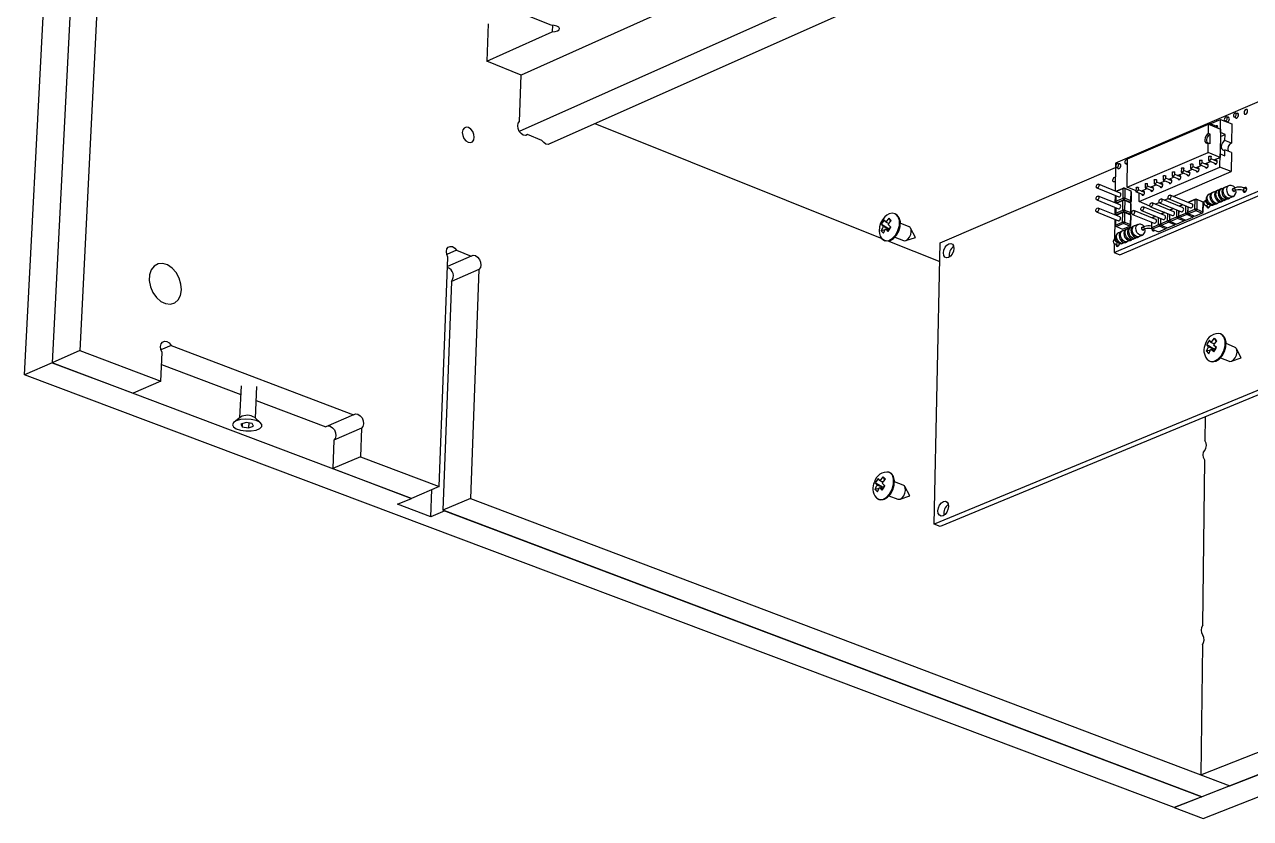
# Model space of a CAD drawing. Extents: x 0 to 155, y 0 to 209.
# Drawn here: x 49.81 to 90.74, y 79.81 to 106.31 of the extents above; entities that cross this region are included whole.
import ezdxf

# ---------------------------------------------------------------- set-up
doc = ezdxf.new("R2010")
doc.units = 0
doc.layers.get('0').update_dxf_attribs({"linetype": 'CONTINUOUS'})

msp = doc.modelspace()

# ---------------------------------------------------------------- linework, layer by layer
at = {"color": 7, "linetype": 'CONTINUOUS'}
for p, q in [((49.807, 94.613), (53.035, 156.292)), ((53.879, 156.294), (50.728, 95.022)), ((53.478, 131.614), (51.651, 95.432)), ((52.586, 131.163), (50.728, 95.022)), ((113.372, 125.713), (66.396, 104.619)), ((113.684, 123.858), (66.328, 102.743)), ((113.788, 122.97), (67.291, 102.307)), ((67.396, 106.286), (66.639, 106.592)), ((65.287, 106.33), (65.241, 105.082)), ((65.241, 105.082), (67.425, 106.066)), ((67.432, 106.285), (67.425, 106.066)), ((88.198, 80.172), (154.36, 106.145)), ((89.087, 81.266), (151.131, 105.699)), ((89.162, 79.81), (155.317, 105.699)), ((90.054, 80.9), (152.092, 105.254)), ((66.396, 104.619), (65.241, 105.082)), ((66.34, 103.075), (66.396, 104.619)), ((92.991, 104.582), (86.24, 101.683)), ((90.038, 103.185), (89.946, 103.223)), ((90.197, 103.226), (90.289, 103.187)), ((90.342, 103.316), (90.25, 103.354)), ((68.854, 103.002), (78.432, 99.171)), ((86.643, 101.825), (89.343, 102.985)), ((89.339, 102.67), (89.343, 102.985)), ((89.343, 102.985), (89.741, 102.82)), ((89.36, 102.977), (89.362, 102.978)), ((89.651, 102.89), (89.395, 102.996)), ((89.399, 102.994), (89.745, 103.143)), ((89.604, 102.926), (89.589, 102.916)), ((89.741, 102.82), (89.73, 101.875)), ((89.74, 102.702), (89.745, 103.143)), ((89.745, 103.143), (90.118, 102.989)), ((89.893, 103.095), (89.985, 103.057)), ((90.118, 102.989), (90.11, 102.351)), ((66.601, 102.634), (66.545, 102.609)), ((67.082, 102.443), (66.601, 102.634)), ((89.331, 102.039), (89.335, 102.354)), ((89.397, 102.329), (89.335, 102.354)), ((89.401, 102.644), (89.339, 102.67)), ((89.397, 102.329), (89.401, 102.644)), ((89.738, 102.571), (89.895, 102.638)), ((89.895, 102.638), (89.74, 102.702)), ((89.893, 102.441), (89.895, 102.638)), ((90.11, 102.351), (89.893, 102.441)), ((86.629, 100.883), (89.331, 102.039)), ((89.73, 101.875), (89.331, 102.039)), ((89.726, 101.551), (89.731, 101.993)), ((89.731, 101.993), (89.887, 101.929)), ((89.887, 101.929), (89.889, 102.126)), ((90.107, 102.036), (89.889, 102.126)), ((90.107, 102.036), (90.099, 101.398)), ((80.385, 99.024), (86.238, 101.536)), ((86.194, 98.703), (92.965, 101.577)), ((86.24, 101.683), (86.226, 100.755)), ((86.268, 101.539), (86.359, 101.501)), ((86.411, 101.629), (86.32, 101.667)), ((86.568, 101.668), (86.64, 101.638)), ((86.643, 101.786), (86.62, 101.796)), ((86.629, 100.883), (86.643, 101.825)), ((87.023, 100.398), (89.726, 101.551)), ((88.74, 101.638), (88.738, 101.507)), ((88.826, 101.563), (88.826, 101.637)), ((89.029, 101.48), (88.826, 101.564)), ((88.916, 101.527), (89.108, 101.609)), ((89.044, 101.768), (89.042, 101.637)), ((89.043, 101.635), (89.3, 101.53)), ((89.129, 101.693), (89.13, 101.767)), ((89.333, 101.61), (89.13, 101.694)), ((89.22, 101.657), (89.412, 101.739)), ((89.348, 101.898), (89.347, 101.767)), ((89.347, 101.765), (89.604, 101.66)), ((89.434, 101.823), (89.435, 101.897)), ((89.637, 101.74), (89.434, 101.824)), ((89.524, 101.787), (89.73, 101.875)), ((90.099, 101.398), (89.726, 101.551)), ((86.38, 98.627), (93.152, 101.5)), ((87.528, 101.119), (87.526, 100.988)), ((87.613, 101.045), (87.614, 101.118)), ((87.83, 101.249), (87.828, 101.118)), ((87.829, 101.117), (88.086, 101.011)), ((87.915, 101.174), (87.916, 101.248)), ((88.119, 101.092), (87.915, 101.175)), ((88.006, 101.138), (88.197, 101.22)), ((88.133, 101.378), (88.131, 101.247)), ((88.132, 101.246), (88.389, 101.141)), ((88.168, 100.574), (90.099, 101.398)), ((88.219, 101.303), (88.22, 101.377)), ((88.422, 101.221), (88.219, 101.304)), ((88.309, 101.267), (88.5, 101.349)), ((88.437, 101.508), (88.435, 101.377)), ((88.436, 101.376), (88.692, 101.27)), ((88.522, 101.433), (88.523, 101.507)), ((88.725, 101.351), (88.522, 101.434)), ((88.612, 101.397), (88.804, 101.479)), ((88.739, 101.505), (88.996, 101.4)), ((85.616, 100.854), (86.345, 100.557)), ((86.397, 100.685), (85.668, 100.982)), ((86.267, 100.738), (86.286, 100.754)), ((86.492, 100.83), (86.273, 100.736)), ((86.286, 100.754), (86.524, 100.856)), ((86.488, 100.514), (86.492, 100.83)), ((86.524, 100.856), (86.492, 100.83)), ((86.553, 100.83), (86.492, 100.83)), ((86.524, 100.856), (86.553, 100.83)), ((86.524, 100.856), (86.729, 100.773)), ((86.553, 100.83), (86.548, 100.514)), ((86.758, 100.746), (86.553, 100.83)), ((86.922, 100.763), (86.629, 100.883)), ((86.729, 100.773), (86.758, 100.746)), ((86.754, 100.431), (86.758, 100.746)), ((86.76, 100.721), (86.755, 100.405)), ((86.76, 100.721), (86.758, 100.746)), ((86.923, 100.861), (86.921, 100.73)), ((86.922, 100.729), (87.179, 100.624)), ((87.008, 100.786), (87.009, 100.86)), ((87.211, 100.704), (87.008, 100.787)), ((87.098, 100.75), (87.289, 100.832)), ((87.225, 100.99), (87.223, 100.859)), ((87.224, 100.858), (87.481, 100.753)), ((87.31, 100.915), (87.311, 100.989)), ((87.513, 100.833), (87.31, 100.916)), ((87.4, 100.879), (87.591, 100.961)), ((87.527, 100.987), (87.783, 100.882)), ((87.816, 100.962), (87.613, 101.045)), ((87.703, 101.009), (87.894, 101.09)), ((89.501, 100.713), (89.453, 100.693)), ((89.58, 100.737), (89.51, 100.708)), ((89.659, 100.781), (89.611, 100.76)), ((89.7, 100.788), (89.669, 100.775)), ((89.779, 100.832), (89.731, 100.811)), ((89.82, 100.839), (89.789, 100.826)), ((89.899, 100.883), (89.851, 100.862)), ((90.014, 100.922), (89.909, 100.877)), ((90.237, 100.857), (90.167, 100.827)), ((90.201, 100.747), (90.271, 100.777)), ((90.482, 100.776), (90.588, 100.733)), ((90.621, 100.813), (90.515, 100.857)), ((85.61, 100.455), (86.339, 100.158)), ((86.391, 100.286), (85.662, 100.583)), ((86.223, 100.607), (86.219, 100.356)), ((86.252, 100.595), (86.249, 100.412)), ((86.249, 100.412), (86.488, 100.514)), ((86.28, 100.361), (86.249, 100.412)), ((86.249, 100.412), (86.251, 100.387)), ((86.28, 100.361), (86.251, 100.387)), ((86.26, 100.339), (86.28, 100.356)), ((86.486, 100.431), (86.266, 100.337)), ((86.518, 100.462), (86.28, 100.361)), ((86.28, 100.356), (86.518, 100.458)), ((86.28, 100.361), (86.285, 100.358)), ((86.481, 100.115), (86.486, 100.431)), ((86.518, 100.458), (86.486, 100.431)), ((86.547, 100.431), (86.486, 100.431)), ((86.488, 100.514), (86.518, 100.462)), ((86.548, 100.514), (86.488, 100.514)), ((86.548, 100.514), (86.518, 100.462)), ((86.723, 100.379), (86.518, 100.462)), ((86.518, 100.458), (86.547, 100.431)), ((86.518, 100.458), (86.723, 100.374)), ((86.547, 100.431), (86.542, 100.115)), ((86.752, 100.347), (86.547, 100.431)), ((86.548, 100.514), (86.754, 100.431)), ((86.718, 100.376), (86.723, 100.379)), ((86.754, 100.431), (86.723, 100.379)), ((86.755, 100.405), (86.723, 100.379)), ((86.723, 100.374), (86.752, 100.347)), ((86.748, 100.032), (86.752, 100.347)), ((86.754, 100.322), (86.749, 100.006)), ((86.754, 100.322), (86.752, 100.347)), ((86.755, 100.405), (86.754, 100.431)), ((87.023, 100.398), (87.027, 100.686)), ((87.389, 100.248), (87.023, 100.398)), ((88.189, 100.059), (87.46, 100.357)), ((87.561, 100.316), (87.695, 100.373)), ((87.711, 100.357), (88.44, 100.06)), ((88.493, 100.188), (87.763, 100.486)), ((87.864, 100.445), (87.998, 100.502)), ((88.014, 100.487), (88.744, 100.189)), ((88.796, 100.318), (88.067, 100.616)), ((88.38, 100.258), (88.475, 100.299)), ((88.684, 100.388), (88.665, 100.371)), ((88.892, 100.463), (88.671, 100.369)), ((88.684, 100.388), (88.924, 100.49)), ((88.888, 100.146), (88.892, 100.463)), ((88.924, 100.49), (88.892, 100.463)), ((88.892, 100.463), (88.954, 100.463)), ((88.924, 100.49), (88.954, 100.463)), ((88.924, 100.49), (89.13, 100.406)), ((88.954, 100.463), (88.949, 100.146)), ((89.159, 100.379), (88.954, 100.463)), ((89.13, 100.406), (89.159, 100.379)), ((89.155, 100.062), (89.159, 100.379)), ((89.16, 100.354), (89.156, 100.036)), ((89.16, 100.354), (89.159, 100.379)), ((89.354, 100.315), (89.296, 100.339)), ((89.296, 100.339), (89.297, 100.338)), ((89.421, 100.67), (89.366, 100.647)), ((89.514, 100.295), (89.569, 100.318)), ((89.607, 100.325), (89.655, 100.345)), ((89.658, 100.356), (89.727, 100.385)), ((89.766, 100.392), (89.814, 100.413)), ((89.817, 100.423), (89.847, 100.436)), ((89.886, 100.443), (89.934, 100.464)), ((89.937, 100.474), (89.967, 100.487)), ((90.006, 100.494), (90.054, 100.515)), ((90.057, 100.525), (90.162, 100.57)), ((85.603, 100.055), (86.333, 99.759)), ((86.385, 99.887), (85.655, 100.183)), ((86.217, 100.208), (86.213, 99.957)), ((86.246, 100.196), (86.243, 100.014)), ((86.243, 100.014), (86.481, 100.115)), ((86.274, 99.962), (86.243, 100.014)), ((86.243, 100.014), (86.245, 99.988)), ((86.274, 99.962), (86.245, 99.988)), ((86.254, 99.94), (86.274, 99.957)), ((86.48, 100.032), (86.26, 99.938)), ((86.512, 100.063), (86.274, 99.962)), ((86.274, 99.957), (86.512, 100.059)), ((86.274, 99.962), (86.279, 99.959)), ((86.475, 99.716), (86.48, 100.032)), ((86.512, 100.059), (86.48, 100.032)), ((86.541, 100.032), (86.48, 100.032)), ((86.481, 100.115), (86.512, 100.063)), ((86.542, 100.115), (86.481, 100.115)), ((86.542, 100.115), (86.512, 100.063)), ((86.717, 99.98), (86.512, 100.063)), ((86.512, 100.059), (86.541, 100.032)), ((86.512, 100.059), (86.717, 99.975)), ((86.541, 100.032), (86.536, 99.716)), ((86.746, 99.948), (86.541, 100.032)), ((86.542, 100.115), (86.748, 100.032)), ((86.712, 99.977), (86.717, 99.98)), ((86.748, 100.032), (86.717, 99.98)), ((86.749, 100.006), (86.717, 99.98)), ((86.717, 99.975), (86.746, 99.948)), ((86.742, 99.633), (86.746, 99.948)), ((86.748, 99.923), (86.743, 99.607)), ((86.748, 99.923), (86.746, 99.948)), ((86.749, 100.006), (86.748, 100.032)), ((86.802, 99.97), (87.531, 99.673)), ((87.583, 99.802), (86.854, 100.099)), ((87.104, 100.099), (87.834, 99.802)), ((87.886, 99.931), (87.157, 100.228)), ((87.407, 100.228), (88.137, 99.931)), ((87.581, 99.905), (87.458, 99.853)), ((87.472, 99.872), (87.565, 99.911)), ((87.774, 100), (87.755, 99.984)), ((87.884, 100.034), (87.761, 99.982)), ((87.774, 100), (87.868, 100.04)), ((87.978, 99.759), (87.981, 99.994)), ((88.042, 99.97), (88.039, 99.759)), ((88.044, 99.969), (88.041, 99.786)), ((88.041, 99.786), (88.281, 99.888)), ((88.077, 100.129), (88.058, 100.113)), ((88.187, 100.163), (88.064, 100.111)), ((88.077, 100.129), (88.172, 100.17)), ((88.281, 99.888), (88.284, 100.124)), ((88.281, 99.888), (88.312, 99.835)), ((88.342, 99.888), (88.281, 99.888)), ((88.342, 99.888), (88.312, 99.835)), ((88.345, 100.099), (88.342, 99.888)), ((88.342, 99.888), (88.352, 99.884)), ((88.347, 100.098), (88.344, 99.915)), ((88.344, 99.915), (88.585, 100.017)), ((88.344, 99.915), (88.375, 99.862)), ((88.344, 99.915), (88.346, 99.889)), ((88.375, 99.862), (88.346, 99.889)), ((88.38, 100.258), (88.361, 100.242)), ((88.491, 100.292), (88.367, 100.24)), ((88.615, 99.964), (88.375, 99.862)), ((88.585, 100.017), (88.588, 100.253)), ((88.585, 100.017), (88.615, 99.964)), ((88.646, 100.017), (88.585, 100.017)), ((88.646, 100.017), (88.615, 99.964)), ((88.821, 99.881), (88.615, 99.964)), ((88.648, 100.228), (88.646, 100.017)), ((88.646, 100.017), (88.655, 100.013)), ((88.65, 100.227), (88.648, 100.044)), ((88.648, 100.044), (88.888, 100.146)), ((88.648, 100.044), (88.679, 99.991)), ((88.648, 100.044), (88.649, 100.018)), ((88.679, 99.991), (88.649, 100.018)), ((88.919, 100.094), (88.679, 99.991)), ((88.679, 99.991), (88.884, 99.908)), ((88.846, 99.923), (88.821, 99.881)), ((88.821, 99.881), (88.852, 99.907)), ((88.852, 99.921), (88.852, 99.907)), ((88.853, 99.92), (88.852, 99.907)), ((88.884, 99.908), (89.125, 100.01)), ((88.888, 100.146), (88.919, 100.094)), ((88.949, 100.146), (88.888, 100.146)), ((88.949, 100.146), (88.919, 100.094)), ((89.125, 100.01), (88.919, 100.094)), ((88.949, 100.146), (89.155, 100.062)), ((89.155, 100.062), (89.125, 100.01)), ((89.125, 100.01), (89.156, 100.036)), ((89.155, 100.062), (89.156, 100.036)), ((89.263, 100.258), (89.369, 100.215)), ((78.487, 99.571), (78.428, 99.644)), ((78.428, 99.644), (78.684, 99.491)), ((78.487, 99.571), (78.684, 99.491)), ((78.575, 99.712), (78.516, 99.786)), ((78.562, 99.489), (78.675, 99.444)), ((78.575, 99.712), (78.676, 99.845)), ((78.575, 99.712), (78.68, 99.67)), ((78.684, 99.491), (78.605, 99.472)), ((78.65, 99.631), (78.751, 99.763)), ((78.676, 99.845), (78.727, 99.732)), ((78.726, 99.558), (78.684, 99.491)), ((78.684, 99.491), (78.696, 99.478)), ((79.344, 99.557), (79.051, 99.674)), ((79.564, 99.203), (79.397, 99.507)), ((86.211, 99.808), (86.2, 99.135)), ((86.24, 99.797), (86.237, 99.614)), ((86.237, 99.614), (86.475, 99.716)), ((86.268, 99.562), (86.237, 99.614)), ((86.237, 99.614), (86.238, 99.589)), ((86.268, 99.562), (86.238, 99.589)), ((86.506, 99.664), (86.268, 99.562)), ((86.268, 99.562), (86.473, 99.479)), ((86.473, 99.479), (86.711, 99.581)), ((86.475, 99.716), (86.506, 99.664)), ((86.536, 99.716), (86.475, 99.716)), ((86.536, 99.716), (86.506, 99.664)), ((86.711, 99.581), (86.506, 99.664)), ((86.536, 99.716), (86.742, 99.633)), ((86.628, 99.491), (86.581, 99.471)), ((86.667, 99.498), (86.637, 99.485)), ((86.747, 99.541), (86.699, 99.521)), ((86.742, 99.633), (86.711, 99.581)), ((86.743, 99.607), (86.711, 99.581)), ((86.743, 99.607), (86.742, 99.633)), ((86.786, 99.549), (86.756, 99.536)), ((86.866, 99.592), (86.818, 99.572)), ((86.979, 99.631), (86.875, 99.586)), ((87.2, 99.565), (87.131, 99.536)), ((87.165, 99.456), (87.234, 99.486)), ((87.438, 99.711), (87.435, 99.528)), ((87.435, 99.528), (87.675, 99.63)), ((87.435, 99.528), (87.466, 99.476)), ((87.435, 99.528), (87.437, 99.503)), ((87.466, 99.476), (87.437, 99.503)), ((87.444, 99.485), (87.465, 99.477)), ((87.472, 99.872), (87.452, 99.855)), ((87.706, 99.578), (87.466, 99.476)), ((87.672, 99.393), (87.911, 99.494)), ((87.675, 99.63), (87.678, 99.865)), ((87.675, 99.63), (87.706, 99.578)), ((87.736, 99.63), (87.675, 99.63)), ((87.736, 99.63), (87.706, 99.578)), ((87.911, 99.494), (87.706, 99.578)), ((87.739, 99.841), (87.736, 99.63)), ((87.736, 99.63), (87.745, 99.626)), ((87.741, 99.84), (87.738, 99.657)), ((87.738, 99.657), (87.978, 99.759)), ((87.738, 99.657), (87.769, 99.605)), ((87.738, 99.657), (87.739, 99.632)), ((87.769, 99.605), (87.739, 99.632)), ((88.008, 99.707), (87.769, 99.605)), ((87.769, 99.605), (87.974, 99.521)), ((87.936, 99.537), (87.911, 99.494)), ((87.911, 99.494), (87.943, 99.521)), ((87.942, 99.534), (87.943, 99.521)), ((87.943, 99.534), (87.943, 99.521)), ((87.974, 99.521), (88.214, 99.623)), ((87.978, 99.759), (88.008, 99.707)), ((88.039, 99.759), (87.978, 99.759)), ((88.039, 99.759), (88.008, 99.707)), ((88.214, 99.623), (88.008, 99.707)), ((88.039, 99.759), (88.048, 99.755)), ((88.041, 99.786), (88.072, 99.733)), ((88.041, 99.786), (88.042, 99.76)), ((88.072, 99.733), (88.042, 99.76)), ((88.312, 99.835), (88.072, 99.733)), ((88.072, 99.733), (88.277, 99.65)), ((88.239, 99.665), (88.214, 99.623)), ((88.214, 99.623), (88.246, 99.65)), ((88.245, 99.663), (88.246, 99.65)), ((88.246, 99.663), (88.246, 99.65)), ((88.277, 99.65), (88.517, 99.752)), ((88.517, 99.752), (88.312, 99.835)), ((88.375, 99.862), (88.581, 99.779)), ((88.542, 99.794), (88.517, 99.752)), ((88.517, 99.752), (88.549, 99.779)), ((88.548, 99.792), (88.549, 99.779)), ((88.549, 99.791), (88.549, 99.779)), ((88.581, 99.779), (88.821, 99.881)), ((78.544, 99.457), (78.416, 99.426)), ((78.633, 99.09), (80.372, 98.395)), ((78.866, 99.214), (79.16, 99.097)), ((79.232, 99.096), (79.563, 99.201)), ((86.392, 99.381), (86.338, 99.358)), ((86.471, 99.424), (86.424, 99.404)), ((86.549, 99.448), (86.48, 99.418)), ((86.627, 99.068), (86.695, 99.097)), ((86.734, 99.104), (86.782, 99.125)), ((86.784, 99.135), (86.814, 99.148)), ((86.853, 99.155), (86.9, 99.175)), ((86.903, 99.186), (86.933, 99.198)), ((86.972, 99.205), (87.019, 99.226)), ((87.022, 99.236), (87.126, 99.28)), ((87.466, 99.476), (87.672, 99.393)), ((64.232, 98.774), (63.908, 98.631)), ((64.232, 98.774), (64.724, 98.582)), ((80.184, 89.633), (80.385, 99.024)), ((86.198, 98.995), (86.194, 98.703)), ((86.194, 98.703), (86.38, 98.627)), ((86.237, 98.972), (86.343, 98.93)), ((86.27, 99.053), (86.249, 99.064)), ((86.321, 99.032), (86.27, 99.053)), ((86.27, 99.053), (86.271, 99.052)), ((86.485, 99.008), (86.538, 99.031)), ((86.577, 99.038), (86.625, 99.058)), ((63.654, 90.89), (63.946, 98.542)), ((64.724, 98.582), (63.934, 98.235)), ((64.983, 98.137), (64.064, 97.733)), ((64.983, 98.137), (64.7, 90.494)), ((64.064, 97.733), (63.774, 90.1)), ((89.437, 95.699), (89.541, 95.835)), ((89.541, 95.835), (89.594, 95.715)), ((51.651, 95.432), (50.728, 95.022)), ((51.651, 95.432), (54.356, 94.409)), ((54.703, 95.601), (54.364, 95.451)), ((54.703, 95.601), (60.797, 93.283)), ((89.41, 95.439), (89.272, 95.405)), ((89.346, 95.553), (89.283, 95.63)), ((89.283, 95.63), (89.546, 95.473)), ((89.346, 95.553), (89.546, 95.473)), ((89.437, 95.699), (89.374, 95.775)), ((89.426, 95.469), (89.545, 95.421)), ((89.437, 95.699), (89.548, 95.654)), ((89.546, 95.473), (89.465, 95.453)), ((89.517, 95.614), (89.621, 95.75)), ((89.59, 95.544), (89.546, 95.473)), ((89.546, 95.473), (89.565, 95.453)), ((90.216, 95.543), (89.93, 95.658)), ((90.437, 95.182), (90.275, 95.487)), ((50.728, 95.022), (49.807, 94.613)), ((62.728, 90.494), (50.728, 95.022)), ((50.728, 95.022), (53.432, 94.001)), ((54.356, 94.409), (54.402, 95.365)), ((89.741, 95.185), (90.028, 95.07)), ((90.108, 95.07), (90.436, 95.179)), ((88.198, 80.172), (49.807, 94.613)), ((54.382, 94.964), (57.025, 93.962)), ((54.356, 94.409), (53.432, 94.001)), ((57.038, 94.244), (56.99, 93.184)), ((57.519, 93.165), (57.566, 94.225)), ((91.85, 94.458), (80.184, 89.633)), ((92.044, 94.381), (80.378, 89.558)), ((57.546, 93.764), (59.873, 92.882)), ((57.018, 93.205), (56.804, 93.042)), ((57.203, 93.029), (57.033, 92.975)), ((57.033, 92.975), (57.074, 92.885)), ((57.078, 92.99), (57.074, 92.885)), ((57.414, 92.993), (57.203, 93.029)), ((57.292, 93.014), (57.285, 92.849)), ((57.455, 92.903), (57.414, 92.993)), ((57.692, 93.01), (57.493, 93.188)), ((60.797, 93.283), (59.873, 92.882)), ((89.234, 93.219), (89.225, 92.419)), ((57.074, 92.885), (57.285, 92.849)), ((57.285, 92.849), (57.455, 92.903)), ((61.063, 92.834), (60.138, 92.434)), ((61.063, 92.834), (61.024, 91.885)), ((60.138, 92.434), (60.099, 91.486)), ((61.024, 91.885), (60.099, 91.486)), ((61.024, 91.885), (63.654, 90.89)), ((89.149, 86.262), (89.217, 91.768)), ((60.099, 91.486), (62.728, 90.494)), ((63.654, 90.89), (62.728, 90.494)), ((78.285, 90.939), (78.226, 91.015)), ((78.226, 91.015), (78.484, 90.862)), ((78.285, 90.939), (78.484, 90.862)), ((78.374, 91.082), (78.315, 91.158)), ((78.374, 91.082), (78.476, 91.215)), ((78.374, 91.082), (78.482, 91.04)), ((78.45, 90.997), (78.552, 91.131)), ((78.476, 91.215), (78.529, 91.101)), ((78.523, 90.924), (78.484, 90.862)), ((79.147, 90.935), (78.855, 91.048)), ((79.372, 90.581), (79.203, 90.884)), ((62.266, 90.297), (62.728, 90.494)), ((63.377, 89.878), (63.412, 90.787)), ((64.7, 90.494), (63.774, 90.1)), ((64.7, 90.494), (90.054, 80.9)), ((78.345, 90.827), (78.213, 90.794)), ((78.361, 90.855), (78.477, 90.81)), ((78.484, 90.862), (78.398, 90.84)), ((78.484, 90.862), (78.499, 90.846)), ((78.673, 90.581), (78.967, 90.468)), ((79.042, 90.468), (79.371, 90.578)), ((63.377, 89.878), (62.266, 90.297)), ((63.839, 90.075), (63.377, 89.878)), ((63.774, 90.1), (89.125, 80.536)), ((89.125, 80.536), (63.839, 90.075)), ((80.378, 89.558), (80.184, 89.633)), ((89.14, 85.607), (89.087, 81.266)), ((89.087, 81.266), (90.054, 80.9)), ((90.054, 80.9), (89.125, 80.536)), ((89.125, 80.536), (88.198, 80.172)), ((88.198, 80.172), (89.162, 79.81))]:
    msp.add_line(p, q, dxfattribs=at)
for points in [[(67.425, 106.066), (67.523, 106.074), (67.603, 106.098), (67.655, 106.134), (67.669, 106.176), (67.644, 106.218), (67.583, 106.254), (67.496, 106.278), (67.396, 106.286)], [(89.967, 103.18), (89.964, 103.202), (89.954, 103.218), (89.938, 103.225), (89.92, 103.222), (89.902, 103.209), (89.886, 103.189), (89.875, 103.164), (89.871, 103.138), (89.875, 103.116), (89.885, 103.1), (89.9, 103.093), (89.918, 103.096), (89.937, 103.109), (89.952, 103.129), (89.963, 103.154), (89.967, 103.18)], [(90.041, 103.159), (90.037, 103.187), (90.024, 103.207), (90.005, 103.216), (89.982, 103.212), (89.978, 103.21)], [(90.271, 103.31), (90.268, 103.333), (90.258, 103.349), (90.242, 103.356), (90.224, 103.352), (90.206, 103.34), (90.19, 103.319), (90.179, 103.295), (90.175, 103.269), (90.179, 103.247), (90.189, 103.231), (90.204, 103.224), (90.223, 103.227), (90.241, 103.239), (90.257, 103.26), (90.267, 103.285), (90.271, 103.31)], [(90.229, 103.212), (90.23, 103.21), (90.242, 103.19), (90.262, 103.181), (90.284, 103.185), (90.307, 103.201), (90.327, 103.226), (90.34, 103.258), (90.345, 103.29)], [(90.345, 103.29), (90.341, 103.318), (90.328, 103.338), (90.309, 103.346), (90.286, 103.342), (90.282, 103.34)], [(90.65, 103.42), (90.645, 103.448), (90.633, 103.468), (90.613, 103.477), (90.591, 103.473), (90.568, 103.457), (90.548, 103.432), (90.535, 103.401), (90.53, 103.369), (90.534, 103.341), (90.547, 103.321), (90.566, 103.312), (90.589, 103.316), (90.612, 103.332), (90.632, 103.357), (90.645, 103.388), (90.65, 103.42)], [(64.826, 102.544), (64.815, 102.643), (64.774, 102.739), (64.711, 102.818), (64.636, 102.867), (64.558, 102.879), (64.491, 102.852), (64.445, 102.79), (64.426, 102.703), (64.438, 102.603), (64.478, 102.507), (64.541, 102.429), (64.617, 102.38), (64.694, 102.368), (64.761, 102.395), (64.808, 102.457), (64.826, 102.544)], [(66.601, 102.634), (66.536, 102.608), (66.462, 102.62), (66.389, 102.667), (66.329, 102.743), (66.289, 102.835), (66.278, 102.931), (66.296, 103.015), (66.34, 103.075)], [(89.362, 102.974), (89.362, 102.977), (89.363, 102.984), (89.365, 102.99), (89.369, 102.994), (89.374, 102.997), (89.379, 102.999), (89.386, 102.998), (89.393, 102.997), (89.4, 102.993), (89.408, 102.988), (89.415, 102.982), (89.422, 102.975), (89.428, 102.967), (89.434, 102.958), (89.439, 102.949), (89.441, 102.944)], [(89.633, 103.095), (89.616, 103.091), (89.599, 103.08)], [(89.648, 102.859), (89.651, 102.883), (89.648, 102.906), (89.638, 102.922), (89.622, 102.929), (89.604, 102.926)], [(89.925, 103.082), (89.926, 103.08), (89.934, 103.065)], [(67.36, 102.338), (67.355, 102.333), (67.29, 102.307), (67.216, 102.319), (67.143, 102.366), (67.082, 102.443)], [(89.339, 102.67), (89.293, 102.638), (89.254, 102.587), (89.227, 102.525), (89.217, 102.461), (89.225, 102.404), (89.251, 102.364), (89.289, 102.347), (89.335, 102.354)], [(89.893, 102.441), (89.847, 102.409), (89.808, 102.359), (89.781, 102.296), (89.771, 102.232), (89.78, 102.176), (89.805, 102.136), (89.843, 102.118), (89.889, 102.126)], [(86.341, 101.623), (86.338, 101.645), (86.328, 101.661), (86.313, 101.668), (86.295, 101.665), (86.276, 101.653), (86.261, 101.633), (86.25, 101.608), (86.246, 101.582), (86.25, 101.56), (86.26, 101.544), (86.275, 101.537), (86.293, 101.54), (86.311, 101.553), (86.326, 101.573), (86.337, 101.598), (86.341, 101.623)], [(86.3, 101.526), (86.301, 101.524), (86.313, 101.504), (86.332, 101.495), (86.355, 101.499), (86.377, 101.515), (86.397, 101.54), (86.41, 101.571), (86.415, 101.603)], [(86.415, 101.603), (86.411, 101.631), (86.398, 101.651), (86.379, 101.659), (86.357, 101.656), (86.352, 101.653)], [(86.641, 101.752), (86.638, 101.774), (86.628, 101.79), (86.613, 101.797), (86.595, 101.794), (86.577, 101.782), (86.561, 101.762), (86.551, 101.737), (86.547, 101.711), (86.55, 101.689), (86.56, 101.673), (86.575, 101.666), (86.593, 101.669), (86.611, 101.682), (86.627, 101.702), (86.638, 101.727), (86.641, 101.752)], [(88.437, 101.508), (88.439, 101.514), (88.449, 101.52), (88.462, 101.524), (88.479, 101.525), (88.495, 101.524), (88.51, 101.52), (88.519, 101.514), (88.523, 101.507), (88.523, 101.507)], [(88.74, 101.638), (88.743, 101.644), (88.752, 101.65), (88.766, 101.654), (88.782, 101.655), (88.799, 101.654), (88.813, 101.65), (88.823, 101.644), (88.826, 101.637), (88.826, 101.637)], [(89.042, 101.637), (89.042, 101.636), (89.044, 101.635), (89.046, 101.635), (89.05, 101.636), (89.054, 101.638), (89.06, 101.641), (89.066, 101.644), (89.073, 101.648), (89.081, 101.652), (89.089, 101.657), (89.096, 101.662), (89.103, 101.668), (89.11, 101.673), (89.116, 101.677), (89.121, 101.682), (89.125, 101.686), (89.128, 101.689), (89.129, 101.692), (89.129, 101.693)], [(89.044, 101.768), (89.047, 101.774), (89.056, 101.78), (89.07, 101.784), (89.086, 101.785), (89.103, 101.784), (89.117, 101.78), (89.127, 101.774), (89.13, 101.767), (89.13, 101.767)], [(89.238, 101.556), (89.241, 101.54), (89.251, 101.524), (89.266, 101.517), (89.284, 101.52)], [(89.284, 101.52), (89.303, 101.532), (89.319, 101.553), (89.329, 101.578), (89.333, 101.603), (89.33, 101.626), (89.32, 101.642), (89.304, 101.649), (89.286, 101.646), (89.27, 101.636)], [(89.347, 101.767), (89.347, 101.766), (89.348, 101.765), (89.35, 101.765), (89.354, 101.766), (89.359, 101.768), (89.364, 101.771), (89.371, 101.774), (89.378, 101.778), (89.385, 101.783), (89.393, 101.787), (89.4, 101.792), (89.408, 101.798), (89.414, 101.803), (89.42, 101.808), (89.425, 101.812), (89.429, 101.816), (89.432, 101.819), (89.433, 101.822), (89.434, 101.823)], [(89.348, 101.898), (89.351, 101.904), (89.36, 101.91), (89.374, 101.914), (89.391, 101.915), (89.407, 101.914), (89.421, 101.91), (89.431, 101.904), (89.435, 101.897), (89.435, 101.897)], [(89.542, 101.685), (89.545, 101.67), (89.555, 101.654), (89.57, 101.647), (89.589, 101.65)], [(89.589, 101.65), (89.607, 101.662), (89.623, 101.683), (89.633, 101.708), (89.637, 101.733), (89.634, 101.756), (89.624, 101.772), (89.609, 101.779), (89.59, 101.776), (89.575, 101.766)], [(86.149, 101.11), (86.154, 101.142), (86.168, 101.172), (86.187, 101.198), (86.21, 101.213), (86.232, 101.217), (86.233, 101.217)], [(87.528, 101.119), (87.531, 101.126), (87.54, 101.131), (87.553, 101.135), (87.57, 101.137), (87.586, 101.135), (87.6, 101.131), (87.61, 101.126), (87.614, 101.119), (87.614, 101.118)], [(87.828, 101.118), (87.829, 101.117), (87.83, 101.116), (87.832, 101.116), (87.836, 101.117), (87.84, 101.119), (87.846, 101.122), (87.852, 101.125), (87.859, 101.129), (87.867, 101.134), (87.874, 101.138), (87.882, 101.144), (87.889, 101.149), (87.896, 101.154), (87.902, 101.159), (87.907, 101.163), (87.911, 101.167), (87.914, 101.17), (87.915, 101.173), (87.915, 101.174)], [(87.83, 101.249), (87.833, 101.255), (87.842, 101.261), (87.856, 101.265), (87.872, 101.266), (87.889, 101.265), (87.903, 101.261), (87.913, 101.255), (87.916, 101.248), (87.916, 101.248)], [(88.07, 101.001), (88.089, 101.014), (88.104, 101.034), (88.115, 101.059), (88.119, 101.085), (88.116, 101.107), (88.106, 101.123), (88.09, 101.13), (88.072, 101.127), (88.056, 101.117)], [(88.131, 101.247), (88.132, 101.247), (88.133, 101.246), (88.135, 101.246), (88.139, 101.247), (88.143, 101.249), (88.149, 101.251), (88.155, 101.255), (88.162, 101.259), (88.17, 101.263), (88.177, 101.268), (88.185, 101.273), (88.192, 101.278), (88.199, 101.283), (88.205, 101.288), (88.21, 101.293), (88.214, 101.296), (88.217, 101.3), (88.218, 101.302), (88.219, 101.303)], [(88.133, 101.378), (88.136, 101.385), (88.145, 101.39), (88.159, 101.394), (88.175, 101.396), (88.192, 101.394), (88.206, 101.39), (88.216, 101.385), (88.22, 101.378), (88.22, 101.377)], [(88.327, 101.166), (88.33, 101.151), (88.34, 101.135), (88.355, 101.128), (88.373, 101.131)], [(88.373, 101.131), (88.392, 101.143), (88.407, 101.164), (88.418, 101.188), (88.422, 101.214), (88.419, 101.237), (88.409, 101.253), (88.393, 101.26), (88.375, 101.257), (88.359, 101.247)], [(88.435, 101.377), (88.435, 101.376), (88.436, 101.376), (88.438, 101.376), (88.442, 101.377), (88.447, 101.378), (88.452, 101.381), (88.459, 101.384), (88.466, 101.388), (88.473, 101.393), (88.481, 101.398), (88.488, 101.403), (88.496, 101.408), (88.502, 101.413), (88.508, 101.418), (88.513, 101.422), (88.517, 101.426), (88.52, 101.429), (88.522, 101.432), (88.522, 101.433)], [(88.63, 101.296), (88.633, 101.28), (88.643, 101.264), (88.659, 101.257), (88.677, 101.26)], [(88.677, 101.26), (88.695, 101.273), (88.711, 101.293), (88.721, 101.318), (88.725, 101.344), (88.722, 101.366), (88.712, 101.382), (88.697, 101.389), (88.678, 101.386), (88.663, 101.376)], [(88.934, 101.426), (88.937, 101.41), (88.947, 101.394), (88.962, 101.387), (88.98, 101.39)], [(88.98, 101.39), (88.999, 101.403), (89.015, 101.423), (89.025, 101.448), (89.029, 101.473), (89.026, 101.496), (89.016, 101.512), (89, 101.519), (88.982, 101.516), (88.966, 101.506)], [(85.643, 100.981), (85.661, 100.984), (85.677, 100.977), (85.686, 100.961), (85.69, 100.938), (85.686, 100.913), (85.675, 100.888), (85.659, 100.868), (85.641, 100.855), (85.623, 100.852), (85.608, 100.859), (85.598, 100.875), (85.595, 100.897), (85.599, 100.923), (85.609, 100.948), (85.625, 100.968), (85.643, 100.981)], [(86.23, 101.073), (86.23, 101.073), (86.207, 101.057), (86.185, 101.053), (86.166, 101.062), (86.153, 101.082), (86.149, 101.11)], [(86.921, 100.73), (86.921, 100.729), (86.922, 100.729), (86.925, 100.729), (86.928, 100.73), (86.933, 100.731), (86.939, 100.734), (86.945, 100.737), (86.952, 100.741), (86.959, 100.746), (86.967, 100.751), (86.975, 100.756), (86.982, 100.761), (86.988, 100.766), (86.994, 100.771), (86.999, 100.775), (87.003, 100.779), (87.006, 100.782), (87.008, 100.785), (87.008, 100.786)], [(86.923, 100.861), (86.926, 100.867), (86.935, 100.873), (86.949, 100.877), (86.965, 100.878), (86.982, 100.877), (86.996, 100.873), (87.006, 100.867), (87.009, 100.86), (87.009, 100.86)], [(87.163, 100.614), (87.181, 100.626), (87.197, 100.647), (87.208, 100.671), (87.211, 100.697), (87.208, 100.72), (87.198, 100.736), (87.183, 100.743), (87.165, 100.74), (87.149, 100.729)], [(87.223, 100.859), (87.223, 100.859), (87.224, 100.858), (87.227, 100.858), (87.23, 100.859), (87.235, 100.861), (87.241, 100.863), (87.247, 100.867), (87.254, 100.87), (87.262, 100.875), (87.269, 100.88), (87.277, 100.885), (87.284, 100.89), (87.291, 100.895), (87.297, 100.9), (87.302, 100.904), (87.306, 100.908), (87.308, 100.912), (87.31, 100.914), (87.31, 100.915)], [(87.225, 100.99), (87.228, 100.996), (87.237, 101.002), (87.251, 101.006), (87.267, 101.007), (87.284, 101.006), (87.298, 101.002), (87.308, 100.996), (87.311, 100.989), (87.311, 100.989)], [(87.419, 100.778), (87.422, 100.763), (87.432, 100.747), (87.447, 100.74), (87.465, 100.743)], [(87.465, 100.743), (87.483, 100.755), (87.499, 100.776), (87.51, 100.801), (87.514, 100.826), (87.51, 100.849), (87.5, 100.865), (87.485, 100.872), (87.467, 100.869), (87.451, 100.859)], [(87.721, 100.908), (87.724, 100.892), (87.734, 100.876), (87.749, 100.869), (87.768, 100.872)], [(87.768, 100.872), (87.786, 100.885), (87.802, 100.905), (87.812, 100.93), (87.816, 100.955), (87.813, 100.978), (87.803, 100.994), (87.788, 101.001), (87.769, 100.998), (87.754, 100.988)], [(88.024, 101.037), (88.027, 101.021), (88.037, 101.005), (88.052, 100.998), (88.07, 101.001)], [(89.655, 100.345), (89.631, 100.339), (89.576, 100.348), (89.521, 100.384), (89.475, 100.442), (89.445, 100.514), (89.435, 100.588), (89.447, 100.653), (89.478, 100.699), (89.501, 100.713)], [(89.611, 100.76), (89.589, 100.746), (89.557, 100.7), (89.545, 100.635), (89.556, 100.561), (89.586, 100.489), (89.632, 100.431), (89.687, 100.395)], [(89.814, 100.413), (89.79, 100.406), (89.735, 100.415), (89.68, 100.451), (89.634, 100.51), (89.604, 100.581), (89.593, 100.655), (89.605, 100.721), (89.637, 100.767), (89.659, 100.781)], [(89.731, 100.811), (89.709, 100.797), (89.677, 100.751), (89.665, 100.686), (89.676, 100.612), (89.706, 100.54), (89.752, 100.482), (89.807, 100.446)], [(89.934, 100.464), (89.91, 100.457), (89.855, 100.466), (89.8, 100.502), (89.754, 100.561), (89.724, 100.632), (89.713, 100.706), (89.725, 100.772), (89.757, 100.818), (89.779, 100.832)], [(89.851, 100.862), (89.829, 100.848), (89.797, 100.802), (89.785, 100.737), (89.796, 100.663), (89.826, 100.591), (89.872, 100.533), (89.927, 100.497)], [(90.054, 100.515), (90.03, 100.508), (89.975, 100.517), (89.92, 100.553), (89.874, 100.612), (89.844, 100.683), (89.833, 100.758), (89.845, 100.823), (89.877, 100.869), (89.899, 100.883)], [(90.184, 100.747), (90.172, 100.755), (90.162, 100.768), (90.155, 100.784), (90.153, 100.8), (90.156, 100.814), (90.162, 100.824), (90.167, 100.827)], [(90.201, 100.747), (90.196, 100.746), (90.184, 100.747)], [(90.501, 100.769), (90.501, 100.766), (90.505, 100.737), (90.518, 100.717), (90.537, 100.708), (90.56, 100.712), (90.583, 100.728), (90.603, 100.753), (90.616, 100.784), (90.621, 100.817), (90.621, 100.817)], [(90.621, 100.817), (90.617, 100.845), (90.604, 100.865), (90.585, 100.874), (90.562, 100.87), (90.539, 100.854), (90.534, 100.849)], [(85.637, 100.582), (85.655, 100.585), (85.67, 100.577), (85.68, 100.561), (85.683, 100.539), (85.679, 100.513), (85.669, 100.489), (85.653, 100.468), (85.635, 100.456), (85.617, 100.453), (85.602, 100.46), (85.592, 100.476), (85.588, 100.498), (85.592, 100.524), (85.603, 100.549), (85.619, 100.569), (85.637, 100.582)], [(86.345, 100.557), (86.352, 100.555), (86.37, 100.558), (86.388, 100.571), (86.404, 100.591), (86.414, 100.616), (86.418, 100.641), (86.415, 100.664), (86.405, 100.68), (86.397, 100.685)], [(87.117, 100.649), (87.12, 100.634), (87.13, 100.618), (87.145, 100.611), (87.163, 100.614)], [(87.386, 100.272), (87.39, 100.298), (87.4, 100.323), (87.416, 100.343), (87.434, 100.356), (87.453, 100.359), (87.468, 100.352), (87.478, 100.335), (87.481, 100.313), (87.477, 100.287), (87.467, 100.262), (87.451, 100.242), (87.433, 100.229), (87.414, 100.226), (87.399, 100.233), (87.389, 100.25), (87.386, 100.272)], [(87.689, 100.401), (87.693, 100.427), (87.704, 100.452), (87.719, 100.472), (87.738, 100.485), (87.756, 100.488), (87.771, 100.481), (87.781, 100.465), (87.785, 100.442), (87.781, 100.416), (87.77, 100.392), (87.754, 100.371), (87.736, 100.359), (87.718, 100.356), (87.702, 100.363), (87.692, 100.379), (87.689, 100.401)], [(87.993, 100.531), (87.997, 100.557), (88.007, 100.582), (88.023, 100.602), (88.041, 100.614), (88.06, 100.617), (88.075, 100.61), (88.085, 100.594), (88.088, 100.572), (88.084, 100.546), (88.074, 100.521), (88.058, 100.501), (88.04, 100.488), (88.021, 100.485), (88.006, 100.492), (87.996, 100.508), (87.993, 100.531)], [(88.744, 100.189), (88.751, 100.187), (88.769, 100.19), (88.788, 100.203), (88.803, 100.223), (88.814, 100.248), (88.818, 100.274), (88.815, 100.296), (88.805, 100.312), (88.796, 100.318)], [(89.258, 100.44), (89.22, 100.418), (89.192, 100.385), (89.183, 100.349), (89.194, 100.312), (89.218, 100.285), (89.263, 100.258)], [(89.269, 100.348), (89.269, 100.347), (89.28, 100.354), (89.292, 100.36)], [(89.296, 100.339), (89.275, 100.35), (89.275, 100.35)], [(89.282, 100.251), (89.282, 100.248), (89.286, 100.219), (89.299, 100.199), (89.318, 100.19), (89.341, 100.194), (89.364, 100.21), (89.384, 100.235), (89.397, 100.266), (89.402, 100.299), (89.402, 100.299)], [(89.325, 100.341), (89.32, 100.336), (89.315, 100.331)], [(89.453, 100.693), (89.43, 100.679), (89.399, 100.633), (89.387, 100.568), (89.397, 100.494), (89.427, 100.422), (89.473, 100.363), (89.528, 100.327)], [(89.528, 100.327), (89.583, 100.319), (89.607, 100.325)], [(89.687, 100.395), (89.742, 100.386), (89.766, 100.392)], [(89.807, 100.446), (89.862, 100.437), (89.886, 100.443)], [(89.927, 100.497), (89.982, 100.488), (90.006, 100.494)], [(78.883, 99.99), (78.776, 100.008), (78.68, 99.987), (78.6, 99.944), (78.538, 99.892), (78.453, 99.788), (78.394, 99.673), (78.358, 99.555), (78.345, 99.414), (78.355, 99.329), (78.384, 99.241), (78.439, 99.16), (78.527, 99.102)], [(78.439, 99.162), (78.495, 99.117), (78.604, 99.085), (78.715, 99.104), (78.823, 99.168), (78.923, 99.274), (79, 99.413), (79.046, 99.567), (79.054, 99.72), (79.018, 99.857), (78.951, 99.948), (78.886, 99.984)], [(78.457, 99.15), (78.55, 99.094), (78.664, 99.1), (78.783, 99.165), (78.891, 99.283), (78.974, 99.436), (79.021, 99.604), (79.025, 99.764), (78.985, 99.895), (78.907, 99.978), (78.873, 99.994)], [(85.63, 100.182), (85.649, 100.185), (85.664, 100.178), (85.674, 100.162), (85.677, 100.139), (85.673, 100.114), (85.662, 100.089), (85.647, 100.069), (85.628, 100.056), (85.61, 100.053), (85.595, 100.06), (85.585, 100.076), (85.582, 100.099), (85.586, 100.125), (85.597, 100.149), (85.612, 100.17), (85.63, 100.182)], [(86.333, 99.759), (86.34, 99.757), (86.358, 99.76), (86.376, 99.773), (86.391, 99.793), (86.402, 99.818), (86.406, 99.843), (86.403, 99.866), (86.393, 99.882), (86.385, 99.887)], [(86.339, 100.158), (86.346, 100.156), (86.364, 100.159), (86.382, 100.172), (86.398, 100.192), (86.408, 100.217), (86.412, 100.242), (86.409, 100.265), (86.399, 100.281), (86.391, 100.286)], [(86.78, 100.014), (86.784, 100.04), (86.795, 100.065), (86.81, 100.085), (86.829, 100.097), (86.847, 100.1), (86.862, 100.093), (86.872, 100.077), (86.875, 100.055), (86.871, 100.029), (86.861, 100.004), (86.845, 99.984), (86.827, 99.971), (86.809, 99.968), (86.793, 99.975), (86.783, 99.991), (86.78, 100.014)], [(87.083, 100.143), (87.087, 100.169), (87.097, 100.194), (87.113, 100.214), (87.131, 100.226), (87.15, 100.229), (87.165, 100.222), (87.175, 100.206), (87.178, 100.184), (87.174, 100.158), (87.163, 100.133), (87.148, 100.113), (87.129, 100.1), (87.111, 100.097), (87.096, 100.104), (87.086, 100.12), (87.083, 100.143)], [(87.834, 99.802), (87.841, 99.8), (87.859, 99.803), (87.878, 99.816), (87.893, 99.836), (87.904, 99.861), (87.908, 99.887), (87.905, 99.909), (87.894, 99.925), (87.886, 99.931)], [(88.137, 99.931), (88.144, 99.929), (88.162, 99.932), (88.181, 99.945), (88.196, 99.965), (88.207, 99.99), (88.211, 100.015), (88.208, 100.038), (88.198, 100.054), (88.189, 100.059)], [(88.44, 100.06), (88.447, 100.058), (88.466, 100.061), (88.484, 100.074), (88.5, 100.094), (88.51, 100.119), (88.514, 100.145), (88.511, 100.167), (88.501, 100.183), (88.493, 100.188)], [(78.416, 99.426), (78.463, 99.528), (78.487, 99.571)], [(78.516, 99.786), (78.45, 99.685), (78.428, 99.644)], [(78.491, 99.345), (78.539, 99.447), (78.562, 99.489)], [(78.651, 99.404), (78.586, 99.465), (78.562, 99.489)], [(78.739, 99.545), (78.674, 99.606), (78.65, 99.631)], [(78.651, 99.404), (78.713, 99.506), (78.739, 99.545)], [(78.751, 99.763), (78.696, 99.824), (78.676, 99.845)], [(79.16, 99.097), (79.176, 99.092), (79.239, 99.098), (79.304, 99.139), (79.361, 99.209), (79.402, 99.296), (79.419, 99.389), (79.412, 99.471), (79.379, 99.532), (79.344, 99.557)], [(86.782, 99.125), (86.757, 99.118), (86.702, 99.127), (86.648, 99.163), (86.602, 99.221), (86.572, 99.292), (86.562, 99.366), (86.574, 99.431), (86.606, 99.477), (86.628, 99.491)], [(86.699, 99.521), (86.677, 99.507), (86.645, 99.461), (86.633, 99.396), (86.643, 99.322), (86.673, 99.251), (86.719, 99.193), (86.774, 99.157)], [(86.9, 99.175), (86.876, 99.169), (86.821, 99.177), (86.766, 99.213), (86.721, 99.271), (86.69, 99.343), (86.68, 99.416), (86.692, 99.481), (86.724, 99.527), (86.747, 99.541)], [(86.818, 99.572), (86.796, 99.558), (86.764, 99.512), (86.752, 99.447), (86.762, 99.373), (86.792, 99.302), (86.838, 99.243), (86.892, 99.207)], [(87.019, 99.226), (86.995, 99.219), (86.94, 99.228), (86.885, 99.264), (86.839, 99.322), (86.809, 99.393), (86.799, 99.467), (86.811, 99.532), (86.843, 99.578), (86.866, 99.592)], [(87.147, 99.457), (87.135, 99.465), (87.125, 99.477), (87.119, 99.493), (87.117, 99.509), (87.119, 99.523), (87.126, 99.533), (87.131, 99.536)], [(87.463, 99.479), (87.463, 99.475), (87.467, 99.447), (87.48, 99.427), (87.499, 99.418), (87.522, 99.421), (87.544, 99.437), (87.549, 99.442)], [(87.531, 99.673), (87.538, 99.672), (87.556, 99.674), (87.575, 99.687), (87.59, 99.707), (87.601, 99.732), (87.605, 99.758), (87.602, 99.78), (87.592, 99.796), (87.583, 99.802)], [(78.416, 99.426), (78.467, 99.367), (78.491, 99.345)], [(86.231, 99.153), (86.193, 99.131), (86.165, 99.098), (86.157, 99.062), (86.168, 99.026), (86.191, 98.999), (86.237, 98.972)], [(86.243, 99.061), (86.242, 99.06), (86.251, 99.067), (86.264, 99.074)], [(86.424, 99.404), (86.401, 99.39), (86.369, 99.344), (86.357, 99.279), (86.367, 99.205), (86.397, 99.134), (86.443, 99.076), (86.498, 99.04)], [(86.625, 99.058), (86.6, 99.051), (86.545, 99.06), (86.49, 99.096), (86.445, 99.154), (86.414, 99.225), (86.405, 99.299), (86.417, 99.364), (86.449, 99.41), (86.471, 99.424)], [(86.581, 99.471), (86.558, 99.457), (86.526, 99.41), (86.514, 99.346), (86.524, 99.272), (86.554, 99.201), (86.6, 99.142), (86.655, 99.106)], [(86.655, 99.106), (86.71, 99.098), (86.734, 99.104)], [(86.774, 99.157), (86.829, 99.149), (86.853, 99.155)], [(86.892, 99.207), (86.947, 99.199), (86.972, 99.205)], [(87.165, 99.456), (87.159, 99.455), (87.147, 99.457)], [(63.946, 98.542), (63.907, 98.635), (63.895, 98.732), (63.913, 98.817), (63.958, 98.878), (64.022, 98.905), (64.097, 98.895), (64.171, 98.849), (64.232, 98.774)], [(80.84, 98.834), (80.825, 98.74), (80.786, 98.648), (80.728, 98.573), (80.661, 98.527), (80.595, 98.516), (80.54, 98.543), (80.504, 98.602), (80.493, 98.686), (80.508, 98.78), (80.547, 98.872), (80.604, 98.947), (80.671, 98.993), (80.737, 99.004), (80.793, 98.977), (80.829, 98.918), (80.84, 98.834)], [(86.257, 98.965), (86.257, 98.962), (86.261, 98.934), (86.273, 98.914), (86.292, 98.905), (86.315, 98.909), (86.337, 98.924), (86.357, 98.95), (86.37, 98.98), (86.375, 99.013), (86.375, 99.013)], [(86.297, 99.052), (86.294, 99.05), (86.289, 99.045)], [(86.498, 99.04), (86.553, 99.031), (86.577, 99.038)], [(55.047, 97.449), (55.032, 97.648), (54.971, 97.848), (54.869, 98.031), (54.736, 98.181), (54.582, 98.284), (54.421, 98.33), (54.269, 98.317), (54.138, 98.245), (54.04, 98.121), (53.984, 97.954), (53.975, 97.761), (54.013, 97.559), (54.096, 97.365), (54.215, 97.196), (54.361, 97.069), (54.52, 96.993), (54.678, 96.976), (54.821, 97.02), (54.937, 97.12), (55.015, 97.267), (55.047, 97.449)], [(64.724, 98.582), (64.789, 98.608), (64.864, 98.596), (64.937, 98.548), (64.997, 98.471), (65.036, 98.378), (65.047, 98.282), (65.028, 98.197), (64.983, 98.137)], [(89.296, 95.134), (89.354, 95.087), (89.468, 95.054), (89.584, 95.073), (89.697, 95.138), (89.8, 95.248), (89.88, 95.391), (89.926, 95.549), (89.932, 95.707), (89.892, 95.849), (89.821, 95.943), (89.754, 95.978)], [(89.314, 95.122), (89.412, 95.063), (89.532, 95.068), (89.656, 95.135), (89.769, 95.255), (89.854, 95.412), (89.901, 95.585), (89.903, 95.75), (89.86, 95.886), (89.777, 95.973), (89.743, 95.989)], [(89.621, 95.75), (89.562, 95.813), (89.541, 95.835)], [(54.402, 95.365), (54.362, 95.46), (54.351, 95.56), (54.371, 95.647), (54.418, 95.709), (54.486, 95.737), (54.564, 95.726), (54.64, 95.679), (54.703, 95.601)], [(89.272, 95.405), (89.322, 95.51), (89.346, 95.553)], [(89.272, 95.405), (89.328, 95.343), (89.353, 95.32)], [(89.374, 95.775), (89.306, 95.672), (89.283, 95.63)], [(89.353, 95.32), (89.402, 95.425), (89.426, 95.469)], [(89.52, 95.38), (89.452, 95.443), (89.426, 95.469)], [(89.611, 95.525), (89.543, 95.589), (89.517, 95.614)], [(89.52, 95.38), (89.584, 95.484), (89.611, 95.525)], [(90.028, 95.07), (90.045, 95.065), (90.111, 95.071), (90.179, 95.113), (90.238, 95.184), (90.28, 95.274), (90.297, 95.369), (90.288, 95.454), (90.254, 95.517), (90.216, 95.543)], [(89.299, 95.132), (89.311, 95.118), (89.388, 95.071)], [(57.73, 92.961), (57.664, 93.032), (57.542, 93.089), (57.379, 93.127), (57.198, 93.139), (57.024, 93.124), (56.879, 93.084), (56.783, 93.024), (56.75, 92.953), (56.783, 92.88), (56.879, 92.815), (57.024, 92.767), (57.198, 92.742), (57.379, 92.744), (57.541, 92.772), (57.664, 92.822), (57.73, 92.888), (57.73, 92.961)], [(60.797, 93.283), (60.863, 93.311), (60.94, 93.3), (61.015, 93.253), (61.077, 93.176), (61.116, 93.082), (61.128, 92.983), (61.109, 92.897), (61.063, 92.834)], [(59.937, 92.91), (59.939, 92.91), (60.016, 92.9), (60.091, 92.853), (60.153, 92.776), (60.192, 92.681), (60.203, 92.583), (60.184, 92.496), (60.138, 92.434)], [(89.217, 91.768), (89.179, 91.858), (89.166, 91.951), (89.181, 92.033), (89.221, 92.092), (89.223, 92.094)], [(78.236, 90.529), (78.292, 90.483), (78.402, 90.448), (78.515, 90.466), (78.624, 90.529), (78.724, 90.636), (78.803, 90.775), (78.849, 90.931), (78.857, 91.086), (78.821, 91.226), (78.754, 91.32), (78.683, 91.36)], [(78.255, 90.516), (78.349, 90.458), (78.463, 90.461), (78.584, 90.526), (78.693, 90.644), (78.777, 90.798), (78.824, 90.968), (78.827, 91.131), (78.788, 91.265), (78.709, 91.351), (78.671, 91.369)], [(78.213, 90.794), (78.261, 90.897), (78.285, 90.939)], [(78.315, 91.158), (78.248, 91.057), (78.226, 91.015)], [(78.539, 90.909), (78.474, 90.972), (78.45, 90.997)], [(78.45, 90.767), (78.513, 90.869), (78.539, 90.909)], [(78.552, 91.131), (78.496, 91.194), (78.476, 91.215)], [(78.967, 90.468), (78.98, 90.464), (79.044, 90.469), (79.11, 90.509), (79.167, 90.579), (79.208, 90.668), (79.226, 90.761), (79.218, 90.845), (79.186, 90.908), (79.147, 90.935)], [(78.213, 90.794), (78.265, 90.733), (78.289, 90.71)], [(78.243, 90.524), (78.257, 90.507), (78.331, 90.464)], [(78.289, 90.71), (78.337, 90.812), (78.361, 90.855)], [(78.45, 90.767), (78.385, 90.829), (78.361, 90.855)], [(80.309, 90.076), (80.324, 90.172), (80.364, 90.265), (80.422, 90.34), (80.489, 90.386), (80.556, 90.395), (80.612, 90.368), (80.648, 90.306), (80.659, 90.221), (80.644, 90.125), (80.605, 90.032), (80.547, 89.957), (80.479, 89.912), (80.412, 89.902), (80.357, 89.93), (80.32, 89.991), (80.309, 90.076)]]:
    msp.add_lwpolyline(points, dxfattribs=at)
at = {"color": 8, "linetype": 'CONTINUOUS'}
for points in [[(90.086, 100.572), (90.034, 100.607), (89.99, 100.663), (89.961, 100.732), (89.951, 100.802), (89.962, 100.865), (89.993, 100.909), (90.014, 100.922)], [(90.184, 100.74), (90.169, 100.749), (90.157, 100.764), (90.149, 100.783), (90.147, 100.802), (90.15, 100.819), (90.158, 100.831), (90.17, 100.837), (90.185, 100.834), (90.185, 100.834)], [(90.253, 100.777), (90.242, 100.785), (90.232, 100.798), (90.225, 100.813), (90.223, 100.829), (90.225, 100.844), (90.232, 100.854), (90.237, 100.857)], [(90.271, 100.777), (90.265, 100.775), (90.253, 100.777)], [(90.482, 100.776), (90.487, 100.775), (90.498, 100.777)], [(90.498, 100.777), (90.51, 100.785), (90.52, 100.798), (90.526, 100.813), (90.529, 100.829), (90.527, 100.844), (90.52, 100.854), (90.515, 100.857)], [(89.274, 100.361), (89.263, 100.369), (89.253, 100.381), (89.246, 100.397), (89.244, 100.413), (89.246, 100.427), (89.253, 100.437), (89.258, 100.44)], [(89.292, 100.36), (89.286, 100.359), (89.274, 100.361)], [(89.297, 100.338), (89.301, 100.336), (89.308, 100.325), (89.31, 100.311), (89.307, 100.295), (89.301, 100.28), (89.291, 100.267), (89.279, 100.259)], [(89.438, 100.297), (89.386, 100.332), (89.342, 100.387), (89.313, 100.456), (89.303, 100.527), (89.314, 100.589), (89.345, 100.633), (89.366, 100.647)], [(89.514, 100.295), (89.491, 100.289), (89.438, 100.297)], [(90.162, 100.57), (90.139, 100.564), (90.086, 100.572)], [(89.279, 100.259), (89.268, 100.257), (89.263, 100.258)], [(87.05, 99.282), (86.998, 99.317), (86.954, 99.372), (86.925, 99.441), (86.916, 99.511), (86.927, 99.573), (86.958, 99.617), (86.979, 99.631)], [(87.147, 99.449), (87.133, 99.458), (87.121, 99.473), (87.113, 99.492), (87.111, 99.511), (87.114, 99.528), (87.122, 99.54), (87.134, 99.546), (87.149, 99.543), (87.149, 99.543)], [(87.216, 99.486), (87.204, 99.494), (87.194, 99.506), (87.188, 99.522), (87.186, 99.538), (87.188, 99.552), (87.195, 99.562), (87.2, 99.565)], [(87.234, 99.486), (87.228, 99.484), (87.216, 99.486)], [(87.444, 99.485), (87.449, 99.484), (87.456, 99.485)], [(86.247, 99.074), (86.235, 99.082), (86.225, 99.094), (86.219, 99.11), (86.217, 99.126), (86.219, 99.14), (86.226, 99.15), (86.231, 99.153)], [(86.264, 99.074), (86.259, 99.072), (86.247, 99.074)], [(86.409, 99.01), (86.356, 99.044), (86.313, 99.1), (86.284, 99.168), (86.274, 99.238), (86.286, 99.3), (86.316, 99.345), (86.338, 99.358)], [(87.126, 99.28), (87.103, 99.274), (87.05, 99.282)], [(86.253, 98.973), (86.242, 98.971), (86.237, 98.972)], [(86.271, 99.052), (86.275, 99.049), (86.281, 99.039), (86.283, 99.025), (86.281, 99.009), (86.274, 98.994), (86.264, 98.981), (86.253, 98.973)], [(86.485, 99.008), (86.461, 99.002), (86.409, 99.01)]]:
    msp.add_lwpolyline(points, dxfattribs=at)
at = {"color": 7, "linetype": 'CONTINUOUS'}
for centre, radius, start, end in [((89.933, 103.154), 0.108, 288.1891, 2.7457), ((89.493, 102.45), 0.215, 115.463, 208.993), ((90.213, 102.151), 0.225, 117.0729, 198.3163), ((86.639, 101.664), 0.0394, 193.0628, 271.8116), ((88.708, 101.642), 0.14, 282.7609, 326.1814), ((87.495, 101.124), 0.141, 282.8588, 326.0923), ((90.086, 100.784), 0.153, 26.0312, 117.4684), ((90.101, 100.724), 0.164, 291.7722, 16.6903), ((90.376, 100.485), 0.397, 69.5689, 110.5227), ((90.376, 100.486), 0.309, 69.9172, 109.962), ((89.455, 100.474), 0.191, 117.1644, 249.3749), ((89.449, 100.416), 0.136, 243.1874, 298.6556), ((87.05, 99.493), 0.152, 26.0416, 117.4861), ((87.065, 99.434), 0.163, 291.7784, 16.5897), ((87.338, 99.212), 0.379, 74.916, 111.2777), ((87.339, 99.195), 0.309, 70.005, 109.8419), ((79.562, 99.203), 0.00216, 293.09, 23.1834), ((86.426, 99.186), 0.19, 117.1506, 249.454), ((81.044, 98.608), 0.36, 125.8015, 189.7878), ((86.42, 99.128), 0.135, 243.3668, 298.657), ((63.834, 97.918), 0.295, 321.2381, 70.5149), ((89.669, 95.554), 0.438, 79.095, 166.1911), ((89.665, 95.438), 0.476, 152.2638, 219.8634), ((90.435, 95.181), 0.00225, 294.6178, 21.8958), ((57.242, 92.812), 0.453, 56.2143, 119.6607), ((88.975, 92.26), 0.297, 325.4015, 32.5185), ((78.608, 90.941), 0.431, 80.3651, 166.9961), ((78.602, 90.823), 0.466, 152.5645, 219.7937), ((79.37, 90.58), 0.00223, 295.0797, 22.5118), ((80.864, 90.002), 0.361, 126.0451, 191.2383), ((89.376, 86.094), 0.283, 143.5921, 217.1768), ((88.9, 85.777), 0.295, 324.844, 30.5147)]:
    msp.add_arc(centre, radius, start, end, dxfattribs=at)
at = {"color": 8, "linetype": 'CONTINUOUS'}
for centre, radius, start, end in [((90.195, 100.762), 0.0251, 244.3218, 341.8603), ((87.158, 99.472), 0.0253, 244.6247, 341.5564)]:
    msp.add_arc(centre, radius, start, end, dxfattribs=at)

doc.saveas('drawing.dxf')
